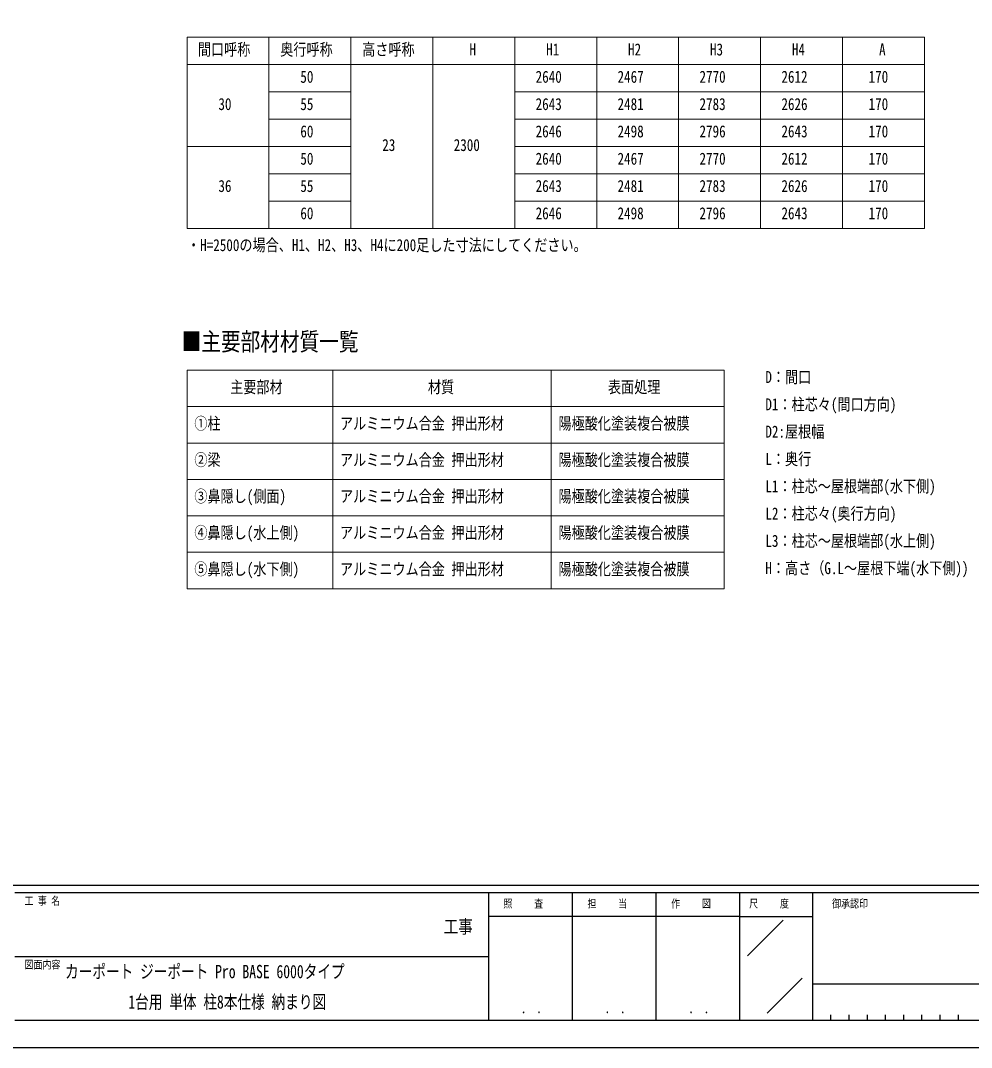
# Model space of a CAD drawing. Units: millimetres, scale not verified. Extents: x -16820 to 16820, y -11880 to 11880.
# Drawn here: x 41 to 10487, y -11880 to -597 of the extents above; entities that cross this region are included whole.
import ezdxf
from ezdxf.enums import TextEntityAlignment as Align

# ---------------------------------------------------------------- set-up
doc = ezdxf.new("R2010")
doc.units = ezdxf.units.MM
doc.header["$LTSCALE"] = 50
doc.layers.add('0-1_TABLE1', color=7, linetype='Continuous', lineweight=18)
doc.layers.add('0-2_USER1', color=3, linetype='Continuous')
doc.layers.add('0-8_YKK_ZWAK', color=7, linetype='Continuous')
doc.styles.add('ＭＳ ゴシック', font='')
doc.styles.get('ＭＳ ゴシック').set_extended_font_data('MS Gothic')

msp = doc.modelspace()

# ---------------------------------------------------------------- linework, layer by layer
at = {"layer": '0-1_TABLE1'}
for p, q in [((1870.43, -780.11), (9970.43, -780.11)), ((1870.43, -780.11), (1870.43, -2880.11)), ((2770.43, -780.11), (2770.43, -2880.11)), ((3670.43, -780.11), (3670.43, -2880.11)), ((4570.43, -780.11), (4570.43, -2880.11)), ((5470.43, -780.11), (5470.43, -2880.11)), ((6370.43, -780.11), (6370.43, -2880.11)), ((7270.43, -780.11), (7270.43, -2880.11)), ((8170.43, -780.11), (8170.43, -2880.11)), ((9070.43, -780.11), (9070.43, -2880.11)), ((9970.43, -780.11), (9970.43, -2880.11)), ((1870.43, -1080.11), (9970.43, -1080.11)), ((2770.43, -1380.11), (3670.43, -1380.11)), ((5470.43, -1380.11), (9970.43, -1380.11)), ((2770.43, -1680.11), (3670.43, -1680.11)), ((5470.43, -1680.11), (9970.43, -1680.11)), ((1870.43, -1980.11), (3670.43, -1980.11)), ((5470.43, -1980.11), (9970.43, -1980.11)), ((2770.43, -2280.11), (3670.43, -2280.11)), ((5470.43, -2280.11), (9970.43, -2280.11)), ((2770.43, -2580.11), (3670.43, -2580.11)), ((5470.43, -2580.11), (9970.43, -2580.11)), ((1870.43, -2880.11), (9970.43, -2880.11)), ((1870.43, -4439.13), (7770.43, -4439.13)), ((1870.43, -4439.13), (1870.43, -6839.13)), ((3470.43, -4439.13), (3470.43, -6839.13)), ((5870.43, -4439.13), (5870.43, -6839.13)), ((7770.43, -4439.13), (7770.43, -6839.13)), ((1870.43, -4839.13), (7770.43, -4839.13)), ((1870.43, -5239.13), (7770.43, -5239.13)), ((1870.43, -5639.13), (7770.43, -5639.13)), ((1870.43, -6039.13), (7770.43, -6039.13)), ((1870.43, -6439.13), (7770.43, -6439.13)), ((1870.43, -6839.13), (7770.43, -6839.13))]:
    msp.add_line(p, q, dxfattribs=at)
at = {"layer": '0-8_YKK_ZWAK'}
for p, q in [((15580.08, -10100), (-15619.92, -10100)), ((15580.08, -10100), (-15619.92, -10100)), ((5180.08, -10180), (-19.92, -10180)), ((5180.08, -10180), (-19.92, -10180)), ((6100.08, -10180), (6100.08, -11580)), ((6100.08, -10180), (6100.08, -11580)), ((7020.08, -10180), (7020.08, -11580)), ((7020.08, -10180), (7020.08, -11580)), ((7940.08, -10180), (7940.08, -11580)), ((8740.08, -10180), (7940.08, -10180)), ((7940.08, -10180), (7940.08, -11580)), ((8740.08, -10180), (7940.08, -10180)), ((12870.08, -10180), (8740.08, -10180)), ((8740.08, -10180), (8740.08, -11580)), ((12870.08, -10180), (8740.08, -10180)), ((8740.08, -10180), (8740.08, -11580)), ((7940.08, -10440), (5180.08, -10440)), ((7940.08, -10440), (5180.08, -10440)), ((7940.08, -10440), (8740.08, -10440)), ((7940.08, -10440), (8740.08, -10440)), ((8028.42, -10873.16), (8420.15, -10481.43)), ((8028.42, -10873.16), (8420.15, -10481.43)), ((-19.92, -10880), (5180.08, -10880)), ((-19.92, -10880), (5180.08, -10880)), ((8242.69, -11503.95), (8627.57, -11119.07)), ((8242.69, -11503.95), (8627.57, -11119.07)), ((8740.08, -11180), (12870.08, -11180)), ((8740.08, -11180), (12870.08, -11180)), ((-19.92, -11580), (5180.08, -11580)), ((-19.92, -11580), (5180.08, -11580)), ((5180.08, -11580), (7940.08, -11580)), ((5180.08, -11580), (7940.08, -11580)), ((7940.08, -11580), (8740.08, -11580)), ((7940.08, -11580), (8740.08, -11580)), ((8740.08, -11580), (12870.08, -11580)), ((8740.08, -11580), (12870.08, -11580)), ((8940.08, -11520), (8940.08, -11580)), ((8940.08, -11520), (8940.08, -11580)), ((9140.08, -11520), (9140.08, -11580)), ((9140.08, -11520), (9140.08, -11580)), ((9340.08, -11520), (9340.08, -11580)), ((9340.08, -11520), (9340.08, -11580)), ((9540.08, -11520), (9540.08, -11580)), ((9540.08, -11520), (9540.08, -11580)), ((9740.08, -11520), (9740.08, -11580)), ((9740.08, -11520), (9740.08, -11580)), ((9940.08, -11520), (9940.08, -11580)), ((9940.08, -11520), (9940.08, -11580)), ((10140.08, -11520), (10140.08, -11580)), ((10140.08, -11520), (10140.08, -11580)), ((10340.08, -11520), (10340.08, -11580)), ((10340.08, -11520), (10340.08, -11580))]:
    msp.add_line(p, q, dxfattribs=at)
msp.add_lwpolyline([(-16820, -11880), (16820, -11880), (16820, 11880), (-16820, 11880)], close=True, dxfattribs=at)
msp.add_lwpolyline([(-16820, -11880), (16820, -11880), (16820, 11880), (-16820, 11880)], close=True, dxfattribs=at)
msp.add_lwpolyline([(7940.08, -10180), (5180.08, -10180), (5180.08, -11580)], dxfattribs=at)
msp.add_lwpolyline([(7940.08, -10180), (5180.08, -10180), (5180.08, -11580)], dxfattribs=at)

# ---------------------------------------------------------------- texts
at = {"layer": '0-1_TABLE1', "style": 'ＭＳ ゴシック', "width": 0.8}
for s, p in [('間口呼称', (1989.23, -1020.11)), ('奥行呼称', (2894.03, -1020.11)), ('高さ呼称', (3794.03, -1020.11)), ('H', (4972.43, -1020.11)), ('H1', (5814.83, -1020.11)), ('H2', (6714.83, -1020.11)), ('H3', (7614.83, -1020.11)), ('H4', (8514.83, -1020.11)), ('A', (9472.43, -1020.11)), ('50', (3114.83, -1320.11)), ('2640', (5699.63, -1320.11)), ('2467', (6599.63, -1320.11)), ('2770', (7499.63, -1320.11)), ('2612', (8399.63, -1320.11)), ('170', (9357.23, -1320.11)), ('30', (2214.83, -1620.11)), ('55', (3114.83, -1620.11)), ('2643', (5699.63, -1620.11)), ('2481', (6599.63, -1620.11)), ('2783', (7499.63, -1620.11)), ('2626', (8399.63, -1620.11)), ('170', (9357.23, -1620.11)), ('60', (3114.83, -1920.11)), ('2646', (5699.63, -1920.11)), ('2498', (6599.63, -1920.11)), ('2796', (7499.63, -1920.11)), ('2643', (8399.63, -1920.11)), ('170', (9357.23, -1920.11)), ('23', (4014.83, -2070.11)), ('2300', (4799.63, -2070.11)), ('50', (3114.83, -2220.11)), ('2640', (5699.63, -2220.11)), ('2467', (6599.63, -2220.11)), ('2770', (7499.63, -2220.11)), ('2612', (8399.63, -2220.11)), ('170', (9357.23, -2220.11)), ('36', (2214.83, -2520.11)), ('55', (3114.83, -2520.11)), ('2643', (5699.63, -2520.11)), ('2481', (6599.63, -2520.11)), ('2783', (7499.63, -2520.11)), ('2626', (8399.63, -2520.11)), ('170', (9357.23, -2520.11)), ('60', (3114.83, -2820.11)), ('2646', (5699.63, -2820.11)), ('2498', (6599.63, -2820.11)), ('2796', (7499.63, -2820.11)), ('2643', (8399.63, -2820.11)), ('170', (9357.23, -2820.11)), ('主要部材', (2344.03, -4729.13)), ('材質', (4516.83, -4729.13)), ('表面処理', (6494.03, -4729.13)), ('①柱', (1950.43, -5129.13)), ('アルミニウム合金 押出形材', (3550.43, -5129.13)), ('陽極酸化塗装複合被膜', (5950.43, -5129.13)), ('②梁', (1950.43, -5529.13)), ('アルミニウム合金 押出形材', (3550.43, -5529.13)), ('陽極酸化塗装複合被膜', (5950.43, -5529.13)), ('③鼻隠し(側面)', (1950.43, -5929.13)), ('アルミニウム合金 押出形材', (3550.43, -5929.13)), ('陽極酸化塗装複合被膜', (5950.43, -5929.13)), ('④鼻隠し(水上側)', (1950.43, -6329.13)), ('アルミニウム合金 押出形材', (3550.43, -6329.13)), ('陽極酸化塗装複合被膜', (5950.43, -6329.13)), ('⑤鼻隠し(水下側)', (1950.43, -6729.13)), ('アルミニウム合金 押出形材', (3550.43, -6729.13)), ('陽極酸化塗装複合被膜', (5950.43, -6729.13))]:
    msp.add_text(s, height=132, dxfattribs=at).set_placement(p, align=Align.BOTTOM_LEFT)
at = {"layer": '0-2_USER1', "style": 'ＭＳ ゴシック'}
for s, height, width, p in [('・H=2500の場合、H1、H2、H3、H4に200足した寸法にしてください。', 132, 0.8, (1870.43, -3169.4)), ('■主要部材材質一覧', 197.9, 0.8, (1810.85, -4282.97)), ('D：間口', 132, 0.8, (8223.36, -4619.13)), ('D1：柱芯々(間口方向)', 132, 0.8, (8223.36, -4919.13)), ('D2:屋根幅', 132, 0.8, (8223.36, -5219.13)), ('L：奥行', 132, 0.8, (8223.36, -5519.13)), ('L1：柱芯～屋根端部(水下側)', 132, 0.8, (8223.36, -5819.13)), ('L2：柱芯々(奥行方向)', 132, 0.8, (8223.36, -6119.13)), ('L3：柱芯～屋根端部(水上側)', 132, 0.8, (8223.36, -6419.13)), ('H：高さ（G.L～屋根下端(水下側))', 132, 0.8, (8223.36, -6719.13)), ('カーポート ジーポート Pro BASE 6000タイプ', 146.6, 0.75, (530.08, -11163.33)), ('1台用 単体 柱8本仕様 納まり図', 146.6, 0.75, (1225.08, -11496.67))]:
    msp.add_text(s, height=height, dxfattribs=dict(at, width=width)).set_placement(p, align=Align.BOTTOM_LEFT)
at = {"layer": '0-8_YKK_ZWAK', "style": 'ＭＳ ゴシック', "width": 0.8}
for s, height, p in [('工 事 名', 87.98, (85.08, -10340)), ('工 事 名', 87.98, (85.08, -10340)), ('照     査', 87.98, (5345.68, -10370)), ('照     査', 87.98, (5345.68, -10370)), ('担     当', 87.98, (6268.88, -10370)), ('担     当', 87.98, (6268.88, -10370)), ('作     図', 87.98, (7188.88, -10370)), ('作     図', 87.98, (7188.88, -10370)), ('尺     度', 87.98, (8045.68, -10370)), ('尺     度', 87.98, (8045.68, -10370)), ('御承認印', 87.98, (8956.55, -10370)), ('御承認印', 87.98, (8956.55, -10370)), ('工事', 146.6, (4689.33, -10669.86)), ('工事', 146.6, (4689.33, -10669.86)), ('図面内容', 87.98, (85.08, -11040)), ('図面内容', 87.98, (85.08, -11040)), ('． ．', 103.7, (5540, -11537.41)), ('． ．', 103.7, (5540, -11537.41)), ('． ．', 103.7, (6460, -11537.41)), ('． ．', 103.7, (6460, -11537.41)), ('． ．', 103.7, (7380, -11537.41)), ('． ．', 103.7, (7380, -11537.41))]:
    msp.add_text(s, height=height, dxfattribs=at).set_placement(p, align=Align.BOTTOM_LEFT)

doc.saveas('drawing.dxf')
